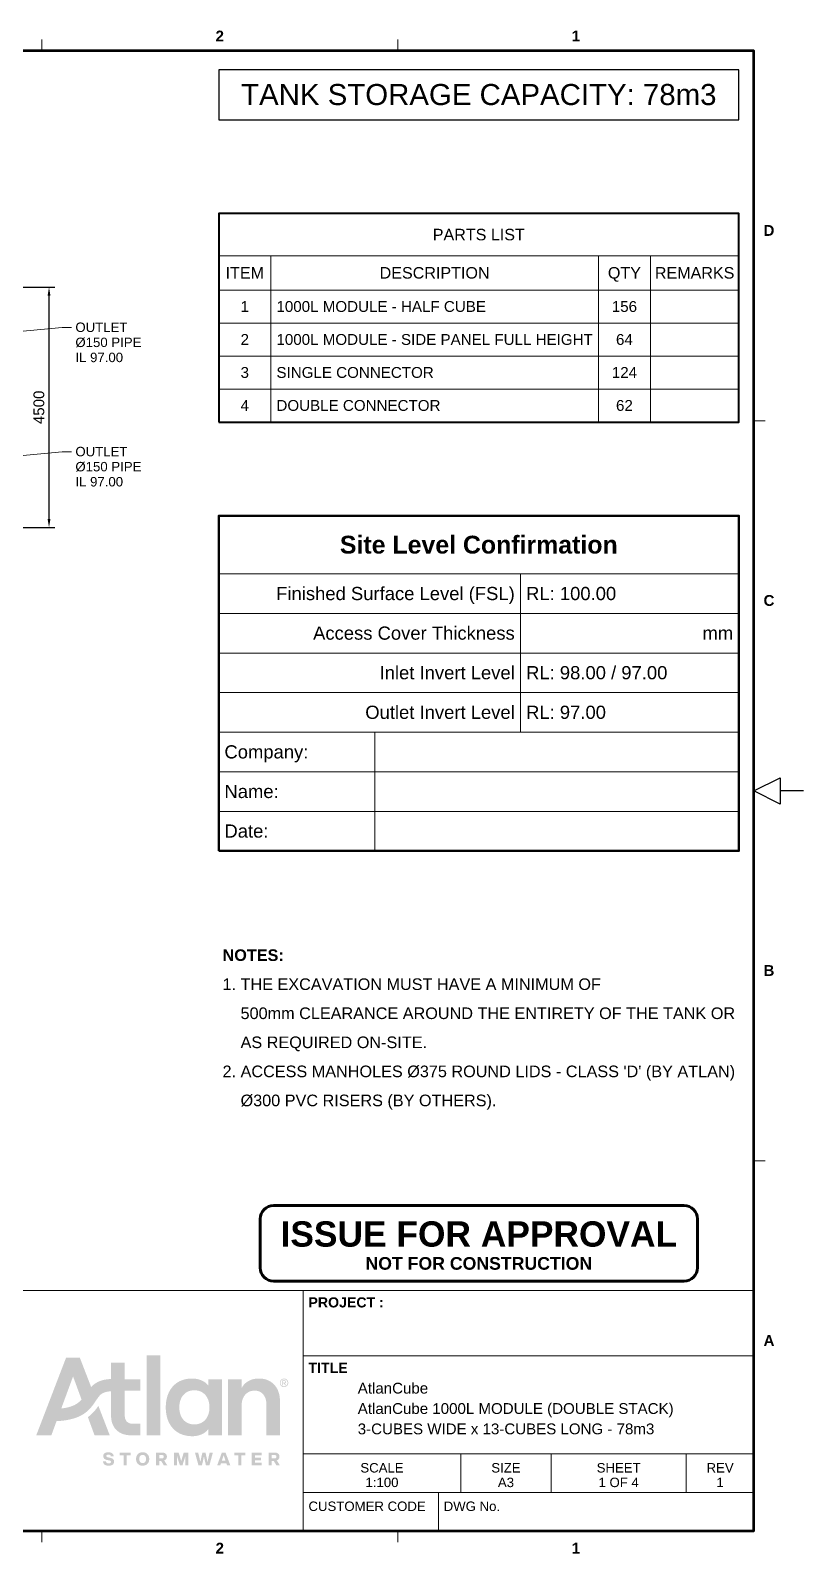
# Model space of a CAD drawing. Header units: millimetres. Extents: x 71 to 41929, y 71 to 131329.
# Drawn here: x 27455 to 41929, y 102277 to 130781 of the extents above; entities that cross this region are included whole.
import ezdxf
from ezdxf.enums import TextEntityAlignment as Align

# ---------------------------------------------------------------- set-up
doc = ezdxf.new("R2010")
doc.units = ezdxf.units.MM
for name, color, linetype in [('ANNOTATIONS', 7, 'Continuous'), ('DIMENSIONS', 7, 'Continuous'), ('FRAME', 7, 'Continuous'), ('LEADERS', 7, 'Continuous'), ('TABLES', 7, 'Continuous'), ('TITLE_BLOCK', 7, 'Continuous')]:
    doc.layers.add(name, color=color, linetype=linetype)
doc.styles.add('ARIAL', font='arial.ttf')
doc.styles.add('ARIAL_BOLD', font='arialbd.ttf')
doc.dimstyles.get("Standard").update_dxf_attribs({"dimtxt": 2.5, "dimasz": 2.5, "dimexe": 1.25, "dimexo": 0.625, "dimtad": 1, "dimcen": 2.5, "dimazin": 3, "dimtfac": 1, "dimtmove": 0, "dimatfit": 3})

msp = doc.modelspace()

# ---------------------------------------------------------------- hatches: boundary and pattern name
at = {"layer": 'TITLE_BLOCK', "true_color": 0x0a5cff}
h = msp.add_hatch(color=7, dxfattribs=at)
h.dxf.hatch_style = 1
h.paths.add_polyline_path([(28916, 104551.7), (28940, 104490), (28938.2, 104489.1), (28656.6, 104489.1), (28654.7, 104491.3), (28530.7, 104829.3), (28531.2, 104830.6), (28557.3, 104850.5), (28584.1, 104873.1), (28607.7, 104895), (28634, 104921.8), (28655.7, 104946), (28680, 104975.5), (28701.4, 105003.6), (28726.1, 105038.5), (28727.6, 105039.6)])
h.paths.add_polyline_path([(29631.7, 105357.7), (29631.6, 104490), (29633, 104489.2), (29883.8, 104489.2), (29885.2, 104490), (29885.2, 105982.8), (29883.8, 105983.8), (29633, 105983.8), (29631.6, 105982.8)])
h.paths.add_polyline_path([(28385.2, 105927.8), (28590.8, 105395.6), (28592.2, 105395.9), (28606.9, 105410.3), (28629.7, 105430.5), (28649.8, 105446.4), (28671.3, 105461.5), (28688.7, 105472.4), (28710.2, 105484.3), (28729, 105493.5), (28754.5, 105504.3), (28777.3, 105512.4), (28798.7, 105519), (28818.8, 105524.2), (28848.4, 105530.5), (28896.6, 105538), (28923.5, 105540.8), (28965, 105543.8), (28965.6, 105545.5), (28965.5, 105850), (28966.4, 105851.1), (29219.9, 105851.1), (29220.8, 105850), (29220.7, 105537.5), (29221.2, 105535.9), (29509.6, 105535.7), (29511.4, 105534.8), (29511.6, 105322.9), (29510.9, 105322.1), (29222.6, 105321.9), (29221.2, 105321.6), (29220.7, 105320.2), (29220.8, 104858.8), (29222.1, 104837.3), (29223.5, 104826.6), (29227.3, 104807.8), (29231.3, 104794.4), (29236.7, 104781), (29243.8, 104767.6), (29253, 104754.2), (29262.8, 104743.3), (29277.5, 104731), (29288.3, 104724.2), (29301.7, 104717.7), (29316.4, 104712.5), (29341.9, 104707.1), (29363.4, 104705.3), (29509.6, 104705.2), (29511.2, 104704.6), (29511.6, 104490), (29510.9, 104489.4), (29316.4, 104489.7), (29284.3, 104492.2), (29256.1, 104496.1), (29229.3, 104501.5), (29205.1, 104507.9), (29178.6, 104516.8), (29154.2, 104527.1), (29130, 104539.4), (29103.2, 104556.4), (29080.4, 104574.1), (29061.2, 104591.9), (29040.8, 104614.7), (29025, 104636.2), (29011.9, 104657.6), (29002.6, 104675.5), (28992.4, 104699.2), (28986.1, 104716.6), (28979.3, 104739.4), (28974, 104762.2), (28969.9, 104786.4), (28967.3, 104809.2), (28965.9, 104830.6), (28965.5, 104849.4), (28965.5, 105310.8), (28965, 105312.8), (28963.7, 105313), (28935.5, 105311.1), (28904.7, 105307.3), (28881.9, 105303.2), (28855.1, 105296.4), (28836.3, 105290), (28812.1, 105279.3), (28790.7, 105266.8), (28774.6, 105254.8), (28763.9, 105245.4), (28751.4, 105233), (28729.9, 105207.5), (28711.1, 105182), (28650.2, 105092.2), (28626.3, 105058.6), (28593.9, 105017.1), (28564.3, 104983.5), (28543.9, 104962.8), (28523.8, 104944.1), (28490.2, 104916.3), (28470.1, 104901.4), (28450, 104887.8), (28409.8, 104863.7), (28387, 104851.8), (28361.5, 104839.8), (28310.5, 104819.3), (28258.2, 104802.1), (28201.9, 104787.4), (28149.6, 104776.7), (28090.6, 104767.5), (28026.2, 104760.3), (27944.4, 104754.5), (27846.4, 104489.5), (27566.1, 104489.1), (27564.2, 104490), (28122, 105941.2), (28122.7, 105942.4), (28124.1, 105942.7), (28378.9, 105942.7), (28380.8, 105939.8)])
h.paths.add_polyline_path([(31078.1, 104101), (31106.4, 104016.5), (31105.7, 104015.4), (31039.9, 104015.8), (31039.6, 104017.8), (31071.7, 104114.4), (31073.5, 104115.6)])
h.paths.add_polyline_path([(32110.5, 103950.8), (32067, 104019.2), (32068.7, 104021), (32076.7, 104024.1), (32086.1, 104029.5), (32098.2, 104039.7), (32102.6, 104044.7), (32107.9, 104052.7), (32111.8, 104060.8), (32114.4, 104068.8), (32116.4, 104078.2), (32117.2, 104087.6), (32117.2, 104095.6), (32116, 104106.4), (32113.7, 104115.8), (32110.6, 104123.8), (32105.3, 104133.2), (32100.1, 104139.9), (32094.1, 104145.8), (32087.4, 104151), (32078, 104156.5), (32064.6, 104161.8), (32047.2, 104165.6), (32031.1, 104166.7), (31918.4, 104166.8), (31917.1, 104166.2), (31916.6, 104164), (31916.6, 103926.6), (31918.4, 103925.8), (31972.1, 103925.8), (31973.9, 103926.6), (31973.9, 104009.8), (31974.8, 104011.2), (32008.3, 104011.3), (32009.6, 104010.6), (32062, 103926), (32125, 103925.9), (32125.5, 103926.6)])
h.paths.add_polyline_path([(30284.9, 104031.3), (30278.7, 104007.1), (30278.1, 104005.9), (30276.8, 104006.1), (30259.5, 104068.8), (30230.2, 104164), (30228.7, 104166.7), (30145.3, 104167), (30144, 104166.1), (30144, 103926.2), (30196.3, 103925.8), (30198.2, 103926.6), (30198, 104048.7), (30196.7, 104102.3), (30197.6, 104108.3), (30212.2, 104058.1), (30248.1, 103944.1), (30253.6, 103926.6), (30255.3, 103925.8), (30299.6, 103925.8), (30301.1, 103926.6), (30344.5, 104064.8), (30357.2, 104108.2), (30358.1, 104105), (30356.7, 104051.4), (30356.5, 103926.6), (30358.6, 103925.8), (30409.6, 103925.8), (30411.1, 103926.6), (30411.1, 103928), (30411.1, 104164), (30410, 104166.7), (30326, 104166.7), (30324.5, 104164), (30295.1, 104068.8)])
h.paths.add_polyline_path([(29914.6, 104166.7), (29810, 104166.8), (29808.9, 104165.4), (29808.8, 103926.6), (29810, 103925.7), (29863.7, 103925.8), (29865.9, 103926.6), (29865.8, 104009.8), (29867.7, 104011.3), (29901.2, 104011), (29953.5, 103926.3), (29954.9, 103925.8), (30016.6, 103925.7), (30017.7, 103926.6), (29959.2, 104019.2), (29960.2, 104020.7), (29976.3, 104028.3), (29988.4, 104037.7), (29996.6, 104047.3), (30003.4, 104059.4), (30007.3, 104071.5), (30008.8, 104079.5), (30009.4, 104090.3), (30008.6, 104103.7), (30006.2, 104114.4), (30003.3, 104122.5), (29998.3, 104131.8), (29990.8, 104141.2), (29983, 104148.4), (29969.6, 104156.7), (29957.6, 104161.5), (29945.5, 104164.6), (29936.1, 104166)])
h.paths.add_polyline_path([(31388.7, 103925.7), (31348.4, 103925.7), (31346.6, 103926.6), (31346.6, 104114.4), (31345.7, 104115.4), (31344.4, 104115.6), (31274.6, 104115.5), (31273.3, 104116.3), (31273, 104164), (31273, 104165.4), (31274.1, 104166.7), (31477.2, 104167), (31478.4, 104165.4), (31478.5, 104117.1), (31477.6, 104115.8), (31406.1, 104115.6), (31404.4, 104114.4), (31404.4, 103926.6), (31402.1, 103925.7)])
h.paths.add_polyline_path([(31043.4, 105133.7), (31043.5, 104490), (31042.6, 104489.2), (30789.1, 104489.2), (30788, 104490), (30787.8, 104609.5), (30786.4, 104609.2), (30777.6, 104595.9), (30769.1, 104585.2), (30754.1, 104569.1), (30735.5, 104552.4), (30710, 104533.9), (30687.2, 104520.5), (30655, 104505.2), (30626.8, 104494.7), (30594.6, 104485.3), (30570.5, 104480.1), (30534.3, 104474.8), (30515.5, 104473.3), (30487.3, 104472.4), (30453.8, 104473.3), (30417.6, 104476.2), (30388.1, 104480.2), (30349.2, 104488.1), (30323.7, 104494.9), (30299.6, 104502.8), (30264.7, 104516.8), (30240.6, 104528.4), (30219.1, 104540.5), (30192.3, 104557.9), (30172.2, 104573), (30154.4, 104587.9), (30135.9, 104605.3), (30119.4, 104622.7), (30103.5, 104641.5), (30087.4, 104663), (30069.8, 104689.8), (30057.5, 104711.3), (30041.6, 104743.4), (30030.9, 104768.9), (30021.8, 104794.4), (30013.6, 104821.2), (30005.2, 104854.8), (29999.8, 104881.6), (29995.8, 104907.1), (29992.1, 104939.3), (29989.3, 104980.8), (29989.2, 105038.5), (29990.6, 105068), (29993.3, 105097.5), (29997.2, 105127), (30002.6, 105157.9), (30008, 105182), (30015.1, 105208.9), (30023, 105234.3), (30032.4, 105259.8), (30040.2, 105278.6), (30052.4, 105304.1), (30065.6, 105328.2), (30080.6, 105352.4), (30096.7, 105375.2), (30111.8, 105393.9), (30127.4, 105411.4), (30143.4, 105427.5), (30161.4, 105443.8), (30181.5, 105459.9), (30199, 105472.2), (30217.8, 105484.2), (30239.2, 105496.4), (30263.4, 105508.3), (30288.8, 105518.8), (30307.6, 105525.5), (30337.1, 105534.2), (30372, 105542.2), (30404.2, 105547.3), (30445.8, 105551.3), (30478, 105552.2), (30514.2, 105551.3), (30542.3, 105548.6), (30579.9, 105542), (30610.7, 105534.2), (30640.2, 105524.2), (30671.1, 105511), (30700.6, 105495), (30724.7, 105479.1), (30748.9, 105459.8), (30769, 105440.1), (30786.4, 105419.2), (30787.8, 105419), (30788, 105533.4), (30788.1, 105534.8), (30789.1, 105535.6), (31042.6, 105535.6), (31043.5, 105533.4)])
h.paths.add_polyline_path([(31898.3, 104489.2), (31872.8, 104489.2), (31870.7, 104490), (31870.8, 105086.8), (31869.5, 105112.3), (31868, 105125.7), (31864.2, 105148.5), (31858.7, 105170), (31852.9, 105187.4), (31846.3, 105203.5), (31839.6, 105216.9), (31829.1, 105234.3), (31819.5, 105247.8), (31811.7, 105257.1), (31798.6, 105270.6), (31784.3, 105283), (31770.9, 105292.5), (31757.5, 105300.6), (31741.4, 105308.5), (31724, 105315), (31709.2, 105319.3), (31690.4, 105323.1), (31664.9, 105325.7), (31652.9, 105326), (31639.5, 105325.7), (31614, 105323.2), (31593.9, 105319.3), (31575.1, 105313.9), (31560.3, 105308.5), (31537.5, 105297.8), (31520.1, 105287.2), (31506.7, 105277.5), (31489.3, 105262.5), (31477.2, 105250), (31463.2, 105233), (31453.9, 105219.6), (31442.2, 105199.5), (31433.8, 105182), (31427.4, 105165.9), (31421.9, 105148.5), (31416.6, 105127), (31413.4, 105108.3), (31411.1, 105088.1), (31410, 105066.7), (31410, 104490), (31408.8, 104489.2), (31156.6, 104489.2), (31154.4, 104490), (31154.5, 105533.4), (31155.3, 105535.5), (31408.8, 105535.6), (31409.9, 105534.8), (31410, 105533.4), (31410.1, 105376.1), (31411.5, 105376.4), (31421.9, 105395.3), (31435.2, 105415.4), (31450, 105434.2), (31463.4, 105448.9), (31482.5, 105467), (31497.3, 105479), (31512, 105489.7), (31530.8, 105501.5), (31548.3, 105511), (31571.1, 105521.5), (31593.9, 105530.1), (31615.3, 105536.7), (31636.8, 105542), (31656.9, 105545.9), (31687.7, 105550), (31707.9, 105551.6), (31741.4, 105552.2), (31766.9, 105551.3), (31793.7, 105548.8), (31812.5, 105546), (31832.6, 105542), (31858.1, 105535.4), (31880.7, 105528.1), (31903.7, 105518.9), (31921.1, 105510.7), (31942.6, 105498.9), (31961.4, 105486.9), (31982.8, 105470.9), (32000.3, 105456), (32020.7, 105435.5), (32036.9, 105416.8), (32049, 105400.7), (32066.4, 105373.8), (32078.2, 105352.4), (32087.8, 105332.3), (32098.5, 105305.4), (32107.6, 105277.1), (32115.1, 105246.4), (32120.2, 105218.2), (32124.3, 105183.4), (32125.7, 105153.9), (32125.7, 104490), (32125, 104489.2)])
h.paths.add_polyline_path([(28146, 105300.1), (28033.8, 104995.6), (28032.9, 104992.9), (28034.2, 104992.2), (28069.1, 104996.5), (28094.6, 105000.4), (28124.1, 105005.7), (28154.9, 105012.5), (28204.6, 105026.2), (28228.7, 105034.3), (28255.5, 105044.9), (28275.6, 105054.1), (28301.1, 105067.5), (28318.6, 105077.9), (28341.4, 105093.4), (28360.1, 105108), (28377.3, 105123), (28399, 105144.7), (28411.6, 105159.2), (28270.5, 105544.2), (28254.7, 105587.1), (28252.8, 105590.5)])
h.paths.add_polyline_path([(28903.3, 104126.8), (28895.3, 104125.1), (28887.2, 104121.5), (28882.2, 104117.1), (28878.8, 104111.7), (28877.5, 104106.4), (28877.6, 104098.3), (28879.1, 104093), (28884.1, 104086.2), (28889.9, 104082.1), (28900.7, 104077.8), (28910, 104075.3), (28940.9, 104069.5), (28959.7, 104065.2), (28973.1, 104061), (28985.2, 104055.7), (28998.6, 104047.4), (29007.3, 104039.3), (29014, 104029.9), (29019.1, 104017.8), (29021.7, 104003.1), (29021.7, 103991), (29019.1, 103974.9), (29013.7, 103961.5), (29005.3, 103949.6), (28995.9, 103940.9), (28982.5, 103932.6), (28969.1, 103927.2), (28961, 103924.9), (28946.3, 103922), (28931.5, 103920.7), (28911.4, 103920.6), (28892.6, 103922.1), (28879.2, 103924.7), (28869.8, 103927.5), (28852.4, 103935.3), (28845, 103940), (28837.6, 103946.1), (28831.9, 103952.1), (28826.8, 103958.8), (28822.9, 103965.5), (28818.8, 103974.9), (28816.1, 103984.3), (28814.5, 103993.7), (28814, 104003.1), (28814.8, 104004.8), (28816.2, 104005), (28868.5, 104005), (28869.6, 104003.1), (28870.5, 103995), (28872.3, 103988.3), (28877.5, 103978.9), (28881.9, 103974.7), (28888.6, 103970.5), (28902, 103966.4), (28922.1, 103965), (28938.2, 103966.5), (28943.6, 103967.9), (28951.6, 103971.7), (28958.9, 103978.9), (28961.4, 103984.3), (28962.3, 103989.7), (28962.4, 103995), (28961.6, 104000.4), (28958.3, 104006.4), (28951.6, 104011.9), (28943.6, 104015.5), (28934.2, 104018.4), (28889.9, 104027), (28871.2, 104032.3), (28853.7, 104040.2), (28845.7, 104045.4), (28837.2, 104052.7), (28827.9, 104064.8), (28823.9, 104072.8), (28821.3, 104080.9), (28819.7, 104088.9), (28819, 104101), (28819.9, 104113.1), (28822.6, 104123.8), (28829.2, 104137.2), (28835.5, 104145.3), (28847, 104155.3), (28857.7, 104161.4), (28868.5, 104165.8), (28884.6, 104169.9), (28894, 104171.2), (28918.1, 104172.2), (28935.5, 104171.1), (28950.3, 104168.5), (28963.7, 104164.5), (28975.8, 104159.1), (28987.8, 104151), (28996.4, 104142.6), (29003, 104133.2), (29008.7, 104121.1), (29012.5, 104106.4), (29013.3, 104094), (28961, 104093.6), (28959.3, 104094.3), (28957.6, 104105), (28954.6, 104111.7), (28950.3, 104117.1), (28944.9, 104121.3), (28935.2, 104125.1), (28927.5, 104126.6), (28914.1, 104127.4)])
h.paths.add_polyline_path([(31643.5, 104166.9), (31601.9, 104166.9), (31600.6, 104166.5), (31600, 104165.4), (31599.9, 103926.6), (31601.9, 103925.7), (31783, 103925.9), (31783.8, 103926.6), (31783.7, 103974.9), (31783, 103976.8), (31658.2, 103976.9), (31657.3, 103977.6), (31657.3, 104021.9), (31657.3, 104023.2), (31658.2, 104023.9), (31772.2, 104024.1), (31772.8, 104025.9), (31772.8, 104070.1), (31772.2, 104071.7), (31770.9, 104072), (31658.2, 104071.9), (31657.3, 104074.2), (31657.3, 104113.1), (31658.2, 104115.6), (31783, 104115.6), (31784.2, 104117.1), (31784.1, 104165.4), (31783.1, 104166.7), (31781.6, 104166.9)])
h.paths.add_polyline_path([(29460.2, 103961.5), (29466.7, 103954.4), (29475.1, 103946.8), (29484.2, 103940), (29494.8, 103933.9), (29506.9, 103928.6), (29519, 103924.8), (29532.4, 103922), (29543.1, 103920.8), (29569.9, 103920.9), (29586, 103923.3), (29596.8, 103926), (29611.5, 103931.5), (29622.2, 103937), (29634.3, 103945.1), (29641, 103950.8), (29653.5, 103964.2), (29660.1, 103973.6), (29666.7, 103985.7), (29670.8, 103995), (29674.9, 104008.5), (29677.6, 104021.9), (29679, 104033.9), (29678.9, 104060.8), (29676.3, 104078.2), (29673.6, 104088.9), (29668.2, 104103.7), (29662.8, 104114.4), (29655.8, 104125.1), (29649.4, 104133.2), (29641, 104141.7), (29633, 104148.4), (29620.9, 104156.2), (29610.2, 104161.6), (29599.4, 104165.7), (29583.3, 104169.8), (29574, 104171.2), (29559.2, 104172.2), (29536.4, 104171.1), (29521.7, 104168.4), (29512.3, 104165.8), (29501.5, 104161.8), (29490.8, 104156.5), (29480.1, 104149.6), (29470.7, 104142), (29462, 104133.2), (29455.6, 104125.1), (29448.8, 104114.4), (29443.5, 104103.7), (29438.9, 104091.6), (29435.4, 104078.2), (29433.6, 104067.5), (29432.4, 104054.1), (29432.4, 104039.3), (29433.7, 104024.5), (29435.5, 104013.8), (29439.1, 104000.4), (29443.6, 103988.3), (29448.9, 103977.6)])
h.paths.add_polyline_path([(30796.9, 104107.7), (30770.3, 103991.6), (30768.9, 103995), (30761.3, 104036.6), (30754.6, 104068.8), (30732.1, 104165.4), (30730.1, 104166.9), (30675.1, 104166.8), (30673.4, 104162.7), (30655, 104083.5), (30637.7, 103996.4), (30636.2, 103992.3), (30617.8, 104072.8), (30595.4, 104165.4), (30593.3, 104166.9), (30537, 104166.9), (30535.6, 104166.3), (30535.3, 104165.4), (30601.3, 103926), (30664.4, 103925.8), (30665.2, 103926.6), (30686.2, 104013.8), (30703.3, 104095.1), (30704.8, 104090.3), (30716.5, 104031.3), (30741, 103926.6), (30743.5, 103925.8), (30803.9, 103925.8), (30805.2, 103926.3), (30870.7, 104165.4), (30869.6, 104166.9), (30811.9, 104166.6)])
h.paths.add_polyline_path([(30494, 104694), (30476.6, 104695.9), (30461.9, 104698.5), (30433.7, 104705.7), (30408.2, 104715.1), (30384.1, 104727.2), (30361.3, 104741.8), (30338.5, 104760.4), (30324.5, 104774.3), (30313.9, 104786.4), (30297.8, 104807.8), (30283.3, 104832), (30270.1, 104860.2), (30259.9, 104888.3), (30252, 104917.8), (30246.6, 104947.3), (30242.8, 104986.2), (30242.5, 105031.8), (30244, 105056), (30248.1, 105086.8), (30254.9, 105119), (30263.9, 105148.5), (30275.3, 105176.7), (30288.6, 105202.2), (30304.4, 105226.3), (30323.2, 105249.1), (30339.8, 105265.5), (30359.9, 105281.9), (30373.3, 105291.1), (30386.8, 105299.1), (30405.5, 105308.5), (30433.7, 105319.2), (30459.2, 105325.8), (30483.3, 105329.8), (30515.5, 105332.1), (30550.4, 105331), (30579.9, 105327.2), (30608.1, 105320.6), (30634.9, 105311.3), (30663, 105297.8), (30676.5, 105289.8), (30689.9, 105280.5), (30711.3, 105262.8), (30723.9, 105250.4), (30733.4, 105239.7), (30747.9, 105220.9), (30763.9, 105195.4), (30775.8, 105171.3), (30787.2, 105141.8), (30796.2, 105109.6), (30801.6, 105081.4), (30805.6, 105046.6), (30806.8, 105017.1), (30805.6, 104978.2), (30801.7, 104943.3), (30794.9, 104909.8), (30785.8, 104878.9), (30775.7, 104853.4), (30763.8, 104829.3), (30747.9, 104803.8), (30733.4, 104785), (30723.8, 104774.3), (30711.3, 104762), (30689.9, 104744.2), (30665.7, 104728.5), (30638.9, 104715.1), (30613.4, 104705.8), (30583.9, 104698.5), (30557.1, 104694.4), (30527.6, 104692.8), (30507.5, 104693)])
h.paths.add_polyline_path([(29611.9, 104087.6), (29606.4, 104097), (29602.2, 104102.3), (29591.4, 104112.1), (29582, 104117.3), (29568.6, 104121.3), (29553.8, 104122.3), (29543.1, 104121.3), (29537.7, 104120.1), (29529.7, 104117.3), (29524.3, 104114.6), (29516.4, 104109), (29512, 104105), (29503.7, 104094.3), (29496.8, 104079.5), (29493, 104063.4), (29491.8, 104046), (29492.9, 104029.9), (29497, 104012.5), (29503.9, 103997.7), (29512.5, 103987), (29519, 103981.3), (29531, 103974.6), (29539.1, 103972), (29545.8, 103970.7), (29556.5, 103970.2), (29563.2, 103970.4), (29571.3, 103971.7), (29580.7, 103974.6), (29590.1, 103979.6), (29599.4, 103987.3), (29607.9, 103997.7), (29614.5, 104011.1), (29617.3, 104020.5), (29619.6, 104035.3), (29619.9, 104054.1), (29618.5, 104066.1), (29616, 104076.9)])
h.paths.add_polyline_path([(32153, 105533.4), (32143.4, 105524), (32134, 105510.6), (32127.2, 105494.5), (32124.5, 105481.1), (32124.5, 105462.4), (32127.2, 105448.9), (32132.7, 105435.5), (32140.5, 105423.5), (32146.5, 105416.7), (32154.5, 105409.5), (32166.6, 105401.8), (32180, 105396.3), (32193.4, 105393.5), (32212.2, 105393.4), (32225.6, 105396.1), (32233.6, 105398.9), (32241.7, 105402.8), (32253.8, 105411), (32263.5, 105420.8), (32270.3, 105430.2), (32277, 105443.6), (32281.1, 105459.7), (32281.9, 105473.1), (32281.1, 105483.8), (32279.5, 105491.9), (32274.1, 105506.6), (32268.8, 105516), (32265, 105521.4), (32253.2, 105533.4), (32243, 105540.7), (32229.6, 105547.1), (32220.2, 105549.8), (32210.8, 105551.3), (32194.7, 105551.2), (32181.3, 105548.6), (32165.2, 105541.9)])
h.paths.add_polyline_path([(29951.8, 104083.6), (29949.7, 104075.5), (29944.9, 104067.5), (29938.8, 104061.9), (29929.4, 104057.5), (29918.7, 104055.8), (29866.4, 104056.1), (29865.8, 104056.7), (29865.9, 104119.8), (29867.7, 104121.1), (29917.3, 104121), (29926.7, 104120), (29934.8, 104117.3), (29942.8, 104111.8), (29948.7, 104103.7), (29951.7, 104094.3)])
h.paths.add_polyline_path([(31120.4, 104131.8), (31107, 104166.5), (31041.3, 104166.9), (31039.9, 104166.7), (31038.6, 104165.4), (30950.7, 103926.6), (30951.4, 103925.9), (31009.1, 103926), (31021.9, 103964.2), (31022.8, 103966.9), (31023.8, 103967.6), (31123.1, 103967.3), (31136, 103929.3), (31137.8, 103925.8), (31195.5, 103925.7), (31196.9, 103925.8), (31197.7, 103926.6)])
h.paths.add_polyline_path([(32056.6, 104103.7), (32058.8, 104098.3), (32060, 104091.6), (32059.9, 104084.9), (32058.6, 104078.2), (32055.8, 104071.5), (32053, 104067.5), (32048.5, 104063.2), (32044.5, 104060.6), (32036.5, 104057.3), (32028.4, 104055.9), (31976.1, 104055.8), (31974.8, 104055.9), (31973.9, 104056.7), (31973.9, 104118.4), (31974.8, 104121), (32024.4, 104121), (32035.1, 104119.9), (32043.1, 104117.1), (32047.2, 104114.7), (32053.3, 104109)])
h.paths.add_polyline_path([(32257, 105510.6), (32248.4, 105520.7), (32239, 105528.2), (32228.3, 105533.9), (32214.9, 105537.9), (32202.8, 105538.8), (32190.7, 105537.7), (32177.3, 105533.7), (32165.2, 105527), (32154.1, 105517.3), (32146, 105506.6), (32139.4, 105491.9), (32136.8, 105479.8), (32136.5, 105466.4), (32137.9, 105457), (32142, 105444.9), (32150, 105431.5), (32161.2, 105420.1), (32170.6, 105413.7), (32182.7, 105408.5), (32196.1, 105405.6), (32209.5, 105405.5), (32218.9, 105407.2), (32229.6, 105410.8), (32241.7, 105417.7), (32251.3, 105426.1), (32259.5, 105436.9), (32266.2, 105451.6), (32268.8, 105463.7), (32269.1, 105475.8), (32267.6, 105486.5), (32263.7, 105498.6)])
h.paths.add_polyline_path([(32205.5, 105516.7), (32173.3, 105516.7), (32172.6, 105516), (32172.6, 105427.5), (32173.3, 105426.4), (32185.3, 105426.4), (32186, 105427.5), (32186, 105461), (32186.7, 105461.7), (32200.1, 105461.7), (32203.2, 105458.3), (32224.2, 105426.7), (32239, 105426.4), (32239.9, 105427.5), (32239.2, 105428.8), (32217.4, 105461), (32218.9, 105462.4), (32225.6, 105464.8), (32229.6, 105467.5), (32234, 105471.7), (32236.6, 105475.8), (32239.5, 105485.2), (32239.5, 105493.2), (32238.2, 105498.6), (32233.6, 105506.4), (32226.9, 105512.2), (32220.2, 105515.2), (32216.2, 105516.2)])
h.paths.add_polyline_path([(29128.3, 104149.3), (29128.2, 104117.1), (29129.3, 104115.8), (29201.1, 104115.6), (29201.9, 104114.4), (29201.9, 103926.6), (29203.8, 103925.7), (29258.8, 103925.8), (29259.7, 103926.6), (29259.7, 104114.4), (29261.5, 104115.6), (29332.9, 104115.8), (29333.7, 104117.1), (29333.6, 104165.4), (29332.9, 104166.7), (29130, 104166.9), (29128.3, 104165.4)])
h.paths.add_polyline_path([(32217.1, 105503.9), (32209.5, 105505.7), (32186.2, 105505.3), (32186, 105474.4), (32186.7, 105473.5), (32213.5, 105473.8), (32217.5, 105475.2), (32221.6, 105478.1), (32224.6, 105482.5), (32225.9, 105487.8), (32225.8, 105491.9), (32223.4, 105498.6), (32220.2, 105501.9)])

# ---------------------------------------------------------------- linework, layer by layer
at = {"layer": 'FRAME', "lineweight": 20}
for p, q in [((27666.7, 130400), (27666.7, 130611.7)), ((34333.3, 130400), (34333.3, 130611.7)), ((41000, 123475), (41211.7, 123475)), ((41000, 116550), (41211.7, 116550)), ((41000, 109625), (41211.7, 109625)), ((27666.7, 102700), (27666.7, 102488.3)), ((34333.3, 102700), (34333.3, 102488.3))]:
    msp.add_line(p, q, dxfattribs=at)
at = {"layer": 'FRAME', "lineweight": 30}
msp.add_line((41929.4, 116550), (41282.2, 116550), dxfattribs=at)
at = {"layer": 'FRAME', "lineweight": 53}
msp.add_lwpolyline([(1000, 102700), (41000, 102700), (41000, 130400), (1000, 130400)], close=True, dxfattribs=at)
at = {"layer": 'LEADERS', "lineweight": 18}
for p, q in [((28050, 125223.1), (24455.8, 124891.5)), ((28226.3, 125223.1), (28050, 125223.1)), ((28050, 122896.4), (24455.8, 122564.8)), ((28226.3, 122896.4), (28050, 122896.4))]:
    msp.add_line(p, q, dxfattribs=at)
at = {"layer": 'TABLES', "lineweight": 18}
for p, q in [((30981.1, 126564), (40717.8, 126564)), ((31954.8, 123452.5), (31954.8, 126564)), ((38088.9, 123452.5), (38088.9, 126564)), ((39062.5, 123452.5), (39062.5, 126564)), ((30981.1, 125921.9), (40717.8, 125921.9)), ((30981.1, 125304.6), (40717.8, 125304.6)), ((30981.1, 124687.2), (40717.8, 124687.2)), ((30981.1, 124069.8), (40717.8, 124069.8)), ((30981.1, 120611.3), (40717.8, 120611.3)), ((36628.4, 120611.3), (36628.4, 117648)), ((30981.1, 119870.5), (40717.8, 119870.5)), ((30981.1, 119129.6), (40717.8, 119129.6)), ((30981.1, 118388.8), (40717.8, 118388.8)), ((30981.1, 117648), (40717.8, 117648)), ((33902.1, 115425.5), (33902.1, 117648)), ((30981.1, 116907.1), (40717.8, 116907.1)), ((30981.1, 116166.3), (40717.8, 116166.3))]:
    msp.add_line(p, q, dxfattribs=at)
at = {"layer": 'TABLES', "lineweight": 30}
msp.add_lwpolyline([(30981.1, 129108.8), (40717.8, 129108.8), (40717.8, 130047.2), (30981.1, 130047.2)], close=True, dxfattribs=at)
at = {"layer": 'TABLES', "lineweight": 40}
msp.add_lwpolyline([(30981.1, 123452.5), (40717.8, 123452.5), (40717.8, 127354.2), (30981.1, 127354.2)], close=True, dxfattribs=at)
at = {"layer": 'TABLES', "lineweight": 50}
msp.add_lwpolyline([(30981.1, 115425.5), (40717.8, 115425.5), (40717.8, 121697.9), (30981.1, 121697.9)], close=True, dxfattribs=at)
at = {"layer": 'TABLES', "lineweight": 70, "true_color": 0xd91a1a}
msp.add_lwpolyline([(39694.7, 107376.4), (39742.9, 107381.1), (39789.2, 107395.2), (39831.9, 107418), (39869.3, 107448.7), (39900, 107486.1), (39922.9, 107528.8), (39936.9, 107575.2), (39941.7, 107623.3), (39941.7, 108540.6), (39936.9, 108588.7), (39922.9, 108635.1), (39900, 108677.8), (39869.3, 108715.2), (39831.9, 108745.9), (39789.2, 108768.7), (39742.9, 108782.8), (39694.7, 108787.5), (32004.2, 108787.5), (31956, 108782.8), (31909.7, 108768.7), (31867, 108745.9), (31829.6, 108715.2), (31798.8, 108677.8), (31776, 108635.1), (31762, 108588.7), (31757.2, 108540.6), (31757.2, 107623.3), (31762, 107575.2), (31776, 107528.8), (31798.8, 107486.1), (31829.6, 107448.7), (31867, 107418), (31909.7, 107395.2), (31956, 107381.1), (32004.2, 107376.4)], close=True, dxfattribs=at)
at = {"layer": 'TITLE_BLOCK', "lineweight": 18}
for p, q in [((32560, 105976), (41000, 105976)), ((32560, 104140), (41000, 104140)), ((32560, 103420), (41000, 103420))]:
    msp.add_line(p, q, dxfattribs=at)
at = {"layer": 'TITLE_BLOCK', "lineweight": 9}
for p, q in [((35514, 103420), (35514, 104140)), ((37202, 103420), (37202, 104140)), ((39734, 103420), (39734, 104140)), ((35092, 102700), (35092, 103420))]:
    msp.add_line(p, q, dxfattribs=at)
at = {"layer": 'TITLE_BLOCK', "lineweight": 18}
for points in [[(27280, 102700), (32560, 102700), (32560, 107200), (27280, 107200)], [(32560, 102700), (41000, 102700), (41000, 107200), (32560, 107200)]]:
    msp.add_lwpolyline(points, close=True, dxfattribs=at)

# ---------------------------------------------------------------- texts
at = {"layer": 'ANNOTATIONS', "style": 'ARIAL'}
for s, p in [('OUTLET', (28296.9, 125138.4)), ('Ø150 PIPE', (28296.9, 124856.2)), ('IL 97.00', (28296.9, 124574)), ('OUTLET', (28296.9, 122811.8)), ('Ø150 PIPE', (28296.9, 122529.5)), ('IL 97.00', (28296.9, 122247.3))]:
    msp.add_text(s, height=176.81, dxfattribs=at).set_placement(p)
at = {"layer": 'FRAME', "style": 'ARIAL_BOLD'}
for s, p in [('2', (31000, 130576.4)), ('1', (37666.7, 130576.4)), ('D', (41282.2, 126937.5)), ('C', (41282.2, 120012.5)), ('B', (41282.2, 113087.5)), ('A', (41282.2, 106162.5)), ('2', (31000, 102276.7)), ('1', (37666.7, 102276.7))]:
    msp.add_text(s, height=202.1, dxfattribs=at).set_placement(p, align=Align.CENTER)
at = {"layer": 'TABLES'}
for s, height, style, p in [('TANK STORAGE CAPACITY: 78m3', 394.039, 'ARIAL', (35849.4, 129385.4)), ('PARTS LIST', 215.57, 'ARIAL', (35849.4, 126853.7)), ('ITEM', 215.57, 'ARIAL', (31467.9, 126137.6)), ('DESCRIPTION', 215.571, 'ARIAL', (35021.8, 126137.6)), ('QTY', 215.57, 'ARIAL', (38575.7, 126137.6)), ('REMARKS', 215.57, 'ARIAL', (39890.2, 126137.6)), ('1', 202.9, 'ARIAL', (31467.9, 125514)), ('156', 202.94, 'ARIAL', (38575.7, 125514)), ('2', 202.9, 'ARIAL', (31467.9, 124896.7)), ('64', 202.94, 'ARIAL', (38575.7, 124896.7)), ('3', 202.9, 'ARIAL', (31467.9, 124279.3)), ('124', 202.94, 'ARIAL', (38575.7, 124279.3)), ('4', 202.9, 'ARIAL', (31467.9, 123662)), ('62', 202.94, 'ARIAL', (38575.7, 123662)), ('Site Level Confirmation', 333.417, 'ARIAL_BOLD', (35849.4, 120991.6))]:
    msp.add_text(s, height=height, dxfattribs=dict(at, style=style)).set_placement(p, align=Align.CENTER)
for s, height, style, p in [('1000L MODULE - HALF CUBE', 202.941, 'ARIAL', (32060.6, 125514)), ('1000L MODULE - SIDE PANEL FULL HEIGHT', 202.941, 'ARIAL', (32060.6, 124896.7)), ('SINGLE CONNECTOR', 202.941, 'ARIAL', (32060.6, 124279.3)), ('DOUBLE CONNECTOR', 202.941, 'ARIAL', (32060.6, 123662)), ('RL: 100.00', 246.91, 'ARIAL', (36734.2, 120120.2)), ('RL: 98.00 / 97.00', 246.906, 'ARIAL', (36734.2, 118638.5)), ('RL: 97.00', 246.91, 'ARIAL', (36734.2, 117897.7)), ('Company:', 246.91, 'ARIAL', (31086.9, 117156.9)), ('Name:', 246.91, 'ARIAL', (31086.9, 116416)), ('Date:', 246.91, 'ARIAL', (31086.9, 115675.2)), ('NOTES:', 217.31, 'ARIAL_BOLD', (31051.7, 113367.3)), ('1. THE EXCAVATION MUST HAVE A MINIMUM OF', 217.308, 'ARIAL', (31051.7, 112823.5)), ('    500mm CLEARANCE AROUND THE ENTIRETY OF THE TANK OR', 217.308, 'ARIAL', (31051.7, 112279.6)), ('    AS REQUIRED ON-SITE.', 217.308, 'ARIAL', (31051.7, 111735.7)), ("2. ACCESS MANHOLES Ø375 ROUND LIDS - CLASS 'D' (BY ATLAN)", 217.308, 'ARIAL', (31051.7, 111191.8)), ('    Ø300 PVC RISERS (BY OTHERS).', 217.308, 'ARIAL', (31051.7, 110648))]:
    msp.add_text(s, height=height, dxfattribs=dict(at, style=style)).set_placement(p)
at = {"layer": 'TABLES', "style": 'ARIAL'}
for s, height, p in [('Finished Surface Level (FSL)', 246.906, (36522.5, 120120.2)), ('Access Cover Thickness', 246.906, (36522.5, 119379.4)), ('mm', 246.91, (40611.9, 119379.4)), ('Inlet Invert Level', 246.906, (36522.5, 118638.5)), ('Outlet Invert Level', 246.906, (36522.5, 117897.7))]:
    msp.add_text(s, height=height, dxfattribs=at).set_placement(p, align=Align.RIGHT)
at = {"layer": 'TABLES', "true_color": 0xd91a1a, "style": 'ARIAL_BOLD'}
msp.add_text('ISSUE FOR APPROVAL', height=473.604, dxfattribs=at).set_placement((32137.3, 108020.2))
msp.add_text('NOT FOR CONSTRUCTION', height=236.802, dxfattribs=at).set_placement((35849.4, 107588.1), align=Align.CENTER)
at = {"layer": 'TITLE_BLOCK'}
for s, height, style, p in [('PROJECT :', 189.44, 'ARIAL_BOLD', (32660, 106882.5)), ('TITLE', 189.44, 'ARIAL_BOLD', (32660, 105658.5)), ('AtlanCube', 202.07, 'ARIAL', (33583.1, 105270.4)), ('AtlanCube 1000L MODULE (DOUBLE STACK)', 202.071, 'ARIAL', (33583.1, 104889.4)), ('3-CUBES WIDE x 13-CUBES LONG - 78m3', 202.071, 'ARIAL', (33583.1, 104508.4)), ('CUSTOMER CODE', 176.812, 'ARIAL', (32660, 103073.1)), ('DWG No.', 176.81, 'ARIAL', (35192, 103073.1))]:
    msp.add_text(s, height=height, dxfattribs=dict(at, style=style)).set_placement(p)
at = {"layer": 'TITLE_BLOCK', "style": 'ARIAL'}
for s, height, p in [('SCALE', 176.81, (34037, 103793.1)), ('SIZE', 176.81, (36358, 103793.1)), ('SHEET', 176.81, (38468, 103793.1)), ('REV', 176.81, (40367, 103793.1)), ('1:100', 176.81, (34037, 103520)), ('A3', 176.81, (36358, 103520)), ('1 OF 4', 176.81, (38468, 103520)), ('1', 176.8, (40367, 103520))]:
    msp.add_text(s, height=height, dxfattribs=at).set_placement(p, align=Align.CENTER)

# ---------------------------------------------------------------- dimensions: what is measured, and where the dimension line sits
at = {"layer": 'DIMENSIONS'}
msp.add_linear_dim(base=(27803, 121478.1), p1=(24204.7, 121478.1), p2=(24204.7, 125978.1), angle=90, dimstyle='Standard', override={"dimtxt": 202.071111, "dimasz": 158.75, "dimexe": 105.833333, "dimexo": 0, "dimgap": 88.194444, "dimtad": 1, "dimtih": 0, "dimtoh": 0, "dimdec": 0, "dimtxsty": 'ARIAL', "dimclrd": 7, "dimclre": 7, "dimclrt": 7}, dxfattribs=at).render()

# ---------------------------------------------------------------- next in the draw order: wipeouts: each hides what was drawn before it
msp.add_wipeout([(41493.9, 116796.9), (41493.9, 116303.1), (41000, 116550)])

# ---------------------------------------------------------------- next in the draw order: linework, layer by layer
at = {"layer": 'FRAME', "lineweight": 30}
msp.add_lwpolyline([(41493.9, 116796.9), (41493.9, 116303.1), (41000, 116550)], close=True, dxfattribs=at)

doc.saveas('drawing.dxf')
